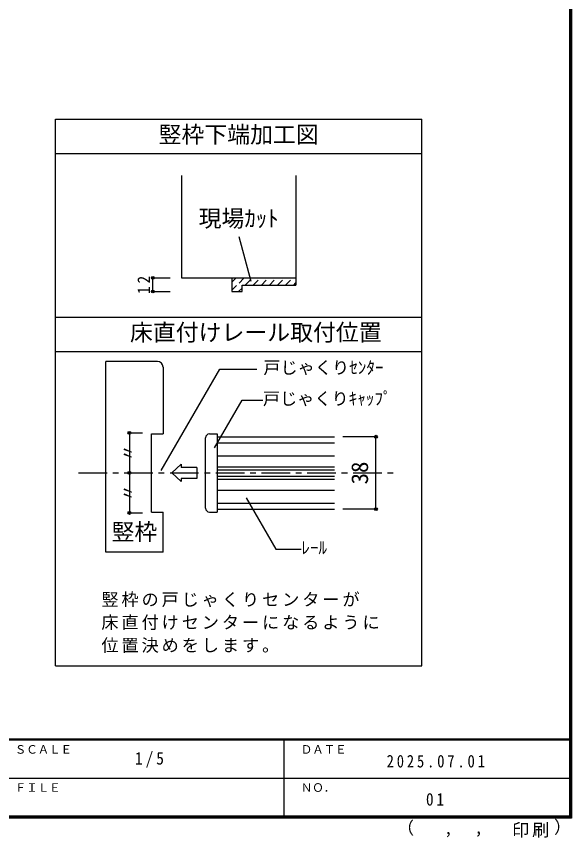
# Model space of a CAD drawing. Units: millimetres at full size, sheet at 1:5, with parts at other scales. Extents: x -973 to 977, y -718 to 696.
# Drawn here: x 491 to 977, y -718 to 0 of the extents above; entities that cross this region are included whole.
import ezdxf
from ezdxf.enums import TextEntityAlignment as Align

# ---------------------------------------------------------------- set-up
doc = ezdxf.new("R2010")
doc.units = ezdxf.units.MM
doc.header["$LTSCALE"] = 5
doc.header["$PDMODE"] = 32
doc.header["$PDSIZE"] = 2.5
doc.linetypes.add('CHAIN1', pattern=[8, 5, -1, 1, -1])
doc.linetypes.add('DASHED1', pattern=[1.8, 1.2, -0.6])
for name, color, linetype in [('0-4_枠', 3, 'Continuous'), ('0-A_文字', 7, 'Continuous'), ('0-B_寸法', 7, 'Continuous'), ('0-C_ハッチ', 4, 'DASHED1'), ('2-1_通り芯', 4, 'CHAIN1'), ('2-4_枠', 3, 'Continuous'), ('2-7_金物', 4, 'Continuous'), ('2-A_寸法', 7, 'Continuous'), ('2-B_ﾊｯﾁ', 4, 'Continuous'), ('F-1_枠', 6, 'Continuous'), ('F-A_文字', 7, 'Continuous')]:
    doc.layers.add(name, color=color, linetype=linetype)
doc.styles.add('ＭＳ ゴシック', font='')
doc.styles.get('ＭＳ ゴシック').set_extended_font_data('MS Gothic')

msp = doc.modelspace()

# ---------------------------------------------------------------- linework, layer by layer
at = {"layer": '0-4_枠'}
for p, q in [((735.653, -138.694), (735.653, -234.491)), ((679.653, -228.191), (679.653, -240.191)), ((688.653, -240.191), (688.653, -234.491)), ((688.653, -234.491), (735.653, -234.491)), ((679.653, -240.191), (688.653, -240.191))]:
    msp.add_line(p, q, dxfattribs=at)
msp.add_lwpolyline([(635.653, -138.694), (635.653, -228.191), (735.653, -228.191)], dxfattribs=at)
at = {"layer": '0-A_文字', "color": 3}
for p, q in [((525.653, -89.5), (845.653, -89.5)), ((525.653, -567.5), (525.653, -89.5)), ((845.653, -567.5), (845.653, -89.5)), ((525.653, -119.5), (845.653, -119.5)), ((525.653, -262.604), (845.653, -262.604)), ((525.653, -292.604), (845.653, -292.604)), ((525.653, -567.5), (845.653, -567.5))]:
    msp.add_line(p, q, dxfattribs=at)
at = {"layer": '0-A_文字'}
msp.add_line((685.902, -192.107), (696.353, -231.111), dxfattribs=at)
at = {"layer": '0-B_寸法', "color": 4}
for p, q in [((610.653, -240.191), (610.653, -228.191)), ((610.653, -228.191), (625.653, -228.191)), ((610.653, -240.191), (625.653, -240.191))]:
    msp.add_line(p, q, dxfattribs=at)
at = {"layer": '0-B_寸法'}
for p in [(610.653, -228.191), (610.653, -240.191)]:
    msp.add_point(p, dxfattribs=at)
at = {"layer": '0-C_ハッチ'}
for p, q in [((679.653, -232.036), (683.498, -228.191)), ((679.653, -239.107), (690.569, -228.191)), ((691.34, -234.491), (697.64, -228.191)), ((698.411, -234.491), (704.711, -228.191)), ((705.482, -234.491), (711.782, -228.191)), ((712.553, -234.491), (718.853, -228.191)), ((719.624, -234.491), (725.924, -228.191)), ((726.695, -234.491), (732.995, -228.191)), ((733.766, -234.491), (735.653, -232.605)), ((685.64, -240.191), (688.653, -237.178))]:
    msp.add_line(p, q, dxfattribs=at)
at = {"layer": '2-1_通り芯'}
msp.add_line((545.653, -398.862), (825.653, -398.862), dxfattribs=at)
at = {"layer": '2-4_枠'}
for p, q in [((614.553, -301.362), (569.552, -301.362)), ((619.553, -306.362), (619.553, -364.695)), ((609.553, -433.028), (619.553, -433.028)), ((619.553, -468.028), (619.553, -433.028))]:
    msp.add_line(p, q, dxfattribs=at)
for points in [[(619.553, -468.028), (569.552, -468.028), (569.552, -301.362)], [(609.553, -433.028), (609.553, -364.695), (619.553, -364.695)]]:
    msp.add_lwpolyline(points, dxfattribs=at)
msp.add_arc((614.553, -306.362), 5, 0, 90, dxfattribs=at)
at = {"layer": '2-7_金物'}
for p, q in [((660.087, -364.695), (666.754, -364.695)), ((666.754, -364.695), (666.754, -433.028)), ((656.754, -429.695), (656.754, -368.028)), ((666.754, -372.414), (769.519, -372.414)), ((666.754, -383.862), (769.519, -383.862)), ((627.239, -398.862), (635.522, -391.269)), ((635.522, -391.269), (635.522, -394.03)), ((649.096, -394.03), (635.522, -394.03)), ((649.096, -394.03), (649.096, -403.693)), ((666.754, -393.48), (769.519, -393.48)), ((627.239, -398.862), (635.522, -406.454)), ((635.522, -403.693), (635.522, -406.454)), ((649.096, -403.693), (635.522, -403.693)), ((666.754, -404.243), (769.519, -404.243)), ((666.754, -413.862), (769.519, -413.862)), ((666.754, -425.309), (769.519, -425.309)), ((660.087, -433.028), (666.754, -433.028))]:
    msp.add_line(p, q, dxfattribs=at)
at = {"layer": '2-7_金物', "color": 7}
for p, q in [((666.754, -367.195), (769.519, -367.195)), ((666.754, -367.195), (666.754, -430.528)), ((666.754, -396.195), (769.519, -396.195)), ((666.754, -401.528), (769.519, -401.528)), ((666.754, -430.528), (769.519, -430.528))]:
    msp.add_line(p, q, dxfattribs=at)
at = {"layer": '2-7_金物'}
for centre, start, end in [((660.087, -368.028), 90, 180), ((660.087, -429.695), 180, 270)]:
    msp.add_arc(centre, 3.333, start, end, dxfattribs=at)
at = {"layer": '2-A_寸法'}
for p, q in [((617.954, -396.726), (669.203, -307.961)), ((669.203, -307.961), (701.548, -307.961)), ((664.571, -376.839), (688.657, -335.121)), ((688.657, -335.121), (706.789, -335.121)), ((692.249, -420.633), (718.157, -465.506)), ((718.157, -465.506), (740.391, -465.506))]:
    msp.add_line(p, q, dxfattribs=at)
msp.add_point((590.109, -398.862), dxfattribs=at)
at = {"layer": '2-B_ﾊｯﾁ'}
for p, q in [((590.109, -363.862), (590.109, -433.862)), ((590.109, -363.862), (601.498, -363.862)), ((805.653, -367.195), (776.589, -367.195)), ((805.653, -430.528), (805.653, -367.195)), ((805.653, -430.528), (776.589, -430.528)), ((590.109, -433.862), (601.498, -433.862))]:
    msp.add_line(p, q, dxfattribs=at)
at = {"layer": '2-B_ﾊｯﾁ', "color": 7}
for p in [(590.109, -363.862), (805.653, -367.195), (805.653, -430.528), (590.109, -433.862)]:
    msp.add_point(p, dxfattribs=at)
at = {"layer": 'F-1_枠'}
for p, q in [((974.986, 695.833), (974.986, -700.833)), ((975.82, 695.833), (975.82, -700.833)), ((976.653, 695.833), (976.653, -700.833)), ((976.653, -631.667), (-973.347, -631.667)), ((976.653, -632.5), (-973.347, -632.5)), ((724.986, -632.5), (724.986, -699.167)), ((1.653, -665.833), (974.986, -665.834)), ((976.653, -699.167), (-973.347, -699.167)), ((976.653, -700), (-973.347, -700)), ((976.653, -700.833), (-973.347, -700.833))]:
    msp.add_line(p, q, dxfattribs=at)

# ---------------------------------------------------------------- texts
at = {"layer": '0-A_文字', "style": 'ＭＳ ゴシック'}
for s, p in [('竪枠下端加工図', (615.653, -114.5)), ('現場ｶｯﾄ', (650.653, -187.934)), ('床直付けレール取付位置', (590.653, -287.604))]:
    msp.add_text(s, height=14.66, dxfattribs=at).set_placement(p, align=Align.BOTTOM_LEFT)
at = {"layer": '0-B_寸法', "insert": (608.153, -242.316), "char_height": 11, "attachment_point": 7, "rotation": 90, "style": 'ＭＳ ゴシック'}
msp.add_mtext('\\T1.36;\\W0.9;12', dxfattribs=at)
at = {"layer": '2-A_寸法', "style": 'ＭＳ ゴシック'}
for s, height, p in [('戸じゃくりｾﾝﾀｰ', 11, (707.25, -315.461)), ('戸じゃくりｷｬｯﾌﾟ', 11, (706.789, -342.621)), ('竪枠', 14.66, (574.552, -461.994)), ('ﾚｰﾙ', 11, (740.391, -473.006))]:
    msp.add_text(s, height=height, dxfattribs=at).set_placement(p, align=Align.BOTTOM_LEFT)
for p in [(597.609, -388.862), (597.609, -423.862)]:
    msp.add_text('〃', height=11, rotation=90, dxfattribs=at).set_placement(p, align=Align.BOTTOM_LEFT)
at = {"layer": '2-A_寸法', "char_height": 11, "attachment_point": 7, "style": 'ＭＳ ゴシック'}
for s, insert in [('\\T1.17;竪枠の戸じゃくりセンターが', (565.653, -516.308)), ('\\T1.17;床直付けセンターになるように', (565.653, -536.308)), ('\\T1.17;位置決めをします。', (565.653, -556.308))]:
    msp.add_mtext(s, dxfattribs=dict(at, insert=insert))
at = {"layer": '2-B_ﾊｯﾁ', "color": 7, "style": 'ＭＳ ゴシック'}
msp.add_text('38', height=14.66, rotation=90, dxfattribs=at).set_placement((803.153, -408.862), align=Align.BOTTOM_LEFT)
at = {"layer": 'F-A_文字', "style": 'ＭＳ ゴシック'}
for s, height, p in [('ＳＣＡＬＥ', 7.331, (489.986, -646.667)), ('ＤＡＴＥ', 7.331, (739.986, -646.667)), ('ＦＩＬＥ', 7.331, (489.986, -680)), ('ＮＯ．', 7.331, (739.986, -680.001)), ('（', 11, (823.992, -718.052)), ('）', 11, (961.387, -717.355)), (',', 11, (865.199, -718.052)), (',', 11, (891.686, -717.588))]:
    msp.add_text(s, height=height, dxfattribs=at).set_placement(p, align=Align.BOTTOM_LEFT)
at = {"layer": 'F-A_文字', "char_height": 11, "attachment_point": 7, "style": 'ＭＳ ゴシック'}
for s, insert in [('\\T1.38;\\W0.9;1/5', (594.986, -656.667)), ('\\T1.39;\\W0.85;2025.07.01', (814.986, -656.667)), ('\\T1.36;\\W0.9;01', (849.361, -690.001)), ('\\T1.17;印刷', (924.678, -717.82))]:
    msp.add_mtext(s, dxfattribs=dict(at, insert=insert))

doc.saveas('drawing.dxf')
